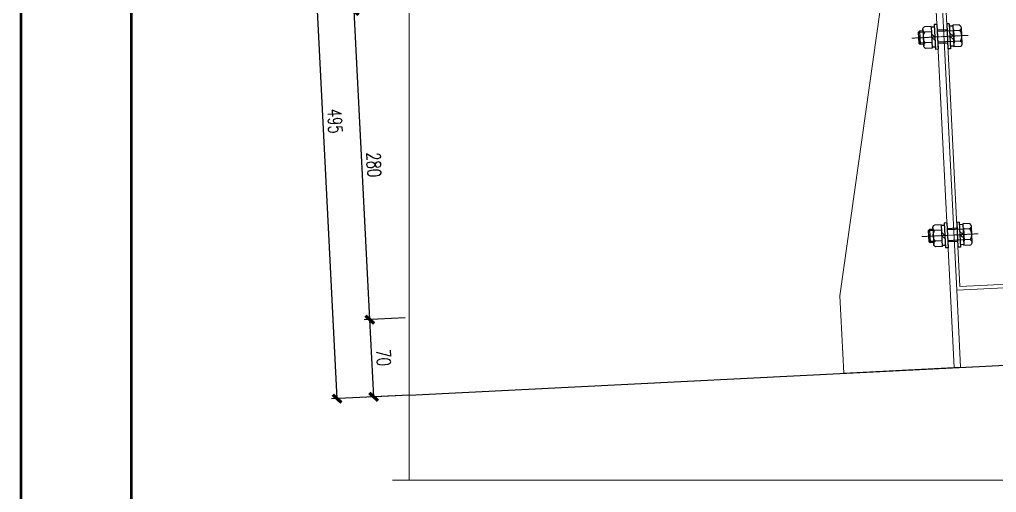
# Model space of a CAD drawing. Extents: x -599358 to 2865263, y -1062760 to 486533.
# Drawn here: x 126064 to 126949, y -728041 to -727612 of the extents above; entities that cross this region are included whole.
import ezdxf
from ezdxf.enums import TextEntityAlignment as Align

# ---------------------------------------------------------------- set-up
doc = ezdxf.new("R2010")
doc.units = 0
for name, pattern in [('CENTER', [2, 1.25, -0.25, 0.25, -0.25]), ('CONTINUOUS0', [0]), ('CONTINUOUS1', [0])]:
    doc.linetypes.add(name, pattern=pattern)
for name, color, linetype in [('0-cxFrame', 155, 'Continuous'), ('003_THICK', 7, 'CONTINUOUS1'), ('004_THIN', 6, 'CONTINUOUS0'), ('DIM', 173, 'Continuous')]:
    doc.layers.add(name, color=color, linetype=linetype)
for name, color, linetype, lineweight in [('0-cxText', 131, 'Continuous', 25), ('C18', 4, 'CENTER', 13), ('S-dim', 81, 'Continuous', 0), ('文字标注引出线', 7, 'Continuous', 15)]:
    doc.layers.add(name, color=color, linetype=linetype, lineweight=lineweight)
doc.styles.add('cx_tuming', font='simhei.ttf')
doc.styles.add('cx_tuqian1', font='宋体.shx')
doc.styles.add('DHTEXT-1', font='romans.shx', dxfattribs={"width": 0.7, "bigfont": 'chinese.shx'})
doc.styles.add('黑体', font='simhei.ttf')
doc.dimstyles.new('ZN5', dxfattribs={"dimscale": 5, "dimtxt": 2.5, "dimasz": 1.5, "dimexe": 1, "dimexo": 2, "dimgap": 0.9, "dimtad": 1, "dimdec": 0, "dimdsep": 46, "dimtxsty": 'DHTEXT-1', "dimblk": 'ARCHTICK', "dimcen": 2.5, "dimclrd": 173, "dimclre": 173, "dimclrt": 7, "dimazin": 2, "dimtfac": 1, "dimtix": 1, "dimtmove": 2, "dimatfit": 3, "dimfxl": 0, "dimarcsym": 0})

# ---------------------------------------------------------------- blocks, each defined once
blk = doc.blocks.new('_ArchTick')
at = {"color": 0, "linetype": 'ByBlock', "const_width": 0.4}
blk.add_lwpolyline([(-0.5, -0.5), (0.5, 0.5)], dxfattribs=at)
blk = doc.blocks.new('*D1848')
at = {"layer": 'Defpoints', "color": 0, "ltscale": 50, "transparency": 16777216}
for p in [(126366.98, -727604.59), (126409.02, -727602.48), (126423.09, -727882.12)]:
    blk.add_point(p, dxfattribs=at)
at = {"layer": 'DIM', "color": 173, "linetype": 'ByBlock', "lineweight": -2, "ltscale": 50, "transparency": 16777216}
for p, q in [((126399.03, -727602.98), (126361.98, -727604.84)), ((126381.05, -727884.24), (126366.98, -727604.59)), ((126413.1, -727882.63), (126376.05, -727884.49))]:
    blk.add_line(p, q, dxfattribs=at)
at = {"layer": 'DIM', "color": 173, "lineweight": -2, "ltscale": 50, "transparency": 16777216, "xscale": 7.499999999999999, "yscale": 7.499999999999999, "zscale": 7.499999999999999}
for p, rotation in [((126366.98, -727604.59), 92.88037755282495), ((126381.05, -727884.24), 272.8803775528249)]:
    blk.add_blockref('_ArchTick', p, dxfattribs=dict(at, rotation=rotation))
at = {"layer": 'DIM', "color": 7, "ltscale": 50, "transparency": 16777216, "insert": (126384.75, -727743.88), "char_height": 12.5, "attachment_point": 5, "rotation": 272.88038, "style": 'DHTEXT-1'}
blk.add_mtext('280', dxfattribs=at)
blk = doc.blocks.new('*D1853')
at = {"layer": 'Defpoints', "color": 0, "ltscale": 50, "transparency": 16777216}
for p in [(126326.19, -727454.18), (126401.37, -727450.4, 0), (126426.61, -727952.03)]:
    blk.add_point(p, dxfattribs=at)
at = {"layer": 'DIM', "color": 173, "linetype": 'ByBlock', "lineweight": -2, "ltscale": 50, "transparency": 16777216}
for p, q in [((126391.38, -727450.9), (126321.2, -727454.43)), ((126351.43, -727955.82), (126326.19, -727454.18)), ((126416.62, -727952.54), (126346.44, -727956.07))]:
    blk.add_line(p, q, dxfattribs=at)
at = {"layer": 'DIM', "color": 173, "lineweight": -2, "ltscale": 50, "transparency": 16777216, "xscale": 7.499999999999999, "yscale": 7.499999999999999, "zscale": 7.499999999999999}
for p, rotation in [((126326.19, -727454.18), 92.88037755282656), ((126351.43, -727955.82), 272.8803775528266)]:
    blk.add_blockref('_ArchTick', p, dxfattribs=dict(at, rotation=rotation))
at = {"layer": 'DIM', "color": 7, "ltscale": 50, "transparency": 16777216, "insert": (126349.55, -727704.46), "char_height": 12.5, "attachment_point": 5, "rotation": 272.88038, "style": 'DHTEXT-1'}
blk.add_mtext('495', dxfattribs=at)
blk = doc.blocks.new('*D1854')
at = {"layer": 'Defpoints', "color": 0, "ltscale": 50, "transparency": 16777216}
for p in [(126423.09, -727882.12), (126381.05, -727884.24), (126426.61, -727952.03)]:
    blk.add_point(p, dxfattribs=at)
at = {"layer": 'DIM', "color": 173, "linetype": 'ByBlock', "lineweight": -2, "ltscale": 50, "transparency": 16777216}
for p, q in [((126413.1, -727882.63), (126376.05, -727884.49)), ((126384.56, -727954.15), (126381.05, -727884.24)), ((126416.62, -727952.54), (126379.57, -727954.4))]:
    blk.add_line(p, q, dxfattribs=at)
at = {"layer": 'DIM', "color": 173, "lineweight": -2, "ltscale": 50, "transparency": 16777216, "xscale": 7.5, "yscale": 7.5, "zscale": 7.5}
for p, rotation in [((126381.05, -727884.24), 92.88037755283686), ((126384.56, -727954.15), 272.8803775528368)]:
    blk.add_blockref('_ArchTick', p, dxfattribs=dict(at, rotation=rotation))
at = {"layer": 'DIM', "color": 7, "ltscale": 50, "transparency": 16777216, "insert": (126393.54, -727918.65), "char_height": 12.5, "attachment_point": 5, "rotation": 272.88038, "style": 'DHTEXT-1'}
blk.add_mtext('70', dxfattribs=at)
blk = doc.blocks.new('*U1756')
at = {"layer": '003_THICK', "color": 2}
for points in [[(-11, 13.1, 0.611769), (-11, 6.5, 0.611769)], [(31.2, 6.5, 0.61177), (31.2, 13.1, 0.61177)], [(-11, 6.5, 0.305859), (-11, -6.5, 0.305859)], [(31.2, -6.5, 0.305858), (31.2, 6.5, 0.305858)], [(-11, -6.5, 0.611769), (-11, -13.1, 0.611769)], [(31.2, -13.1, 0.61177), (31.2, -6.5, 0.61177)]]:
    blk.add_lwpolyline(points, format="xyb", dxfattribs=at)
for points in [[(-11, 13.1), (-3, 13.1)], [(-3, 13.1), (-3, -13.1)], [(-3, 12.1), (1.1, 12.1)], [(1.1, 15), (4.1, 15)], [(1.1, 15), (1.1, -15)], [(4.1, 15), (4.1, -15)], [(16.1, 15), (16.1, -15)], [(16.1, 15), (19.1, 15)], [(19.1, 15), (19.1, -15)], [(19.1, 12.1), (23.2, 12.1)], [(23.2, 13.1), (23.2, -13.1)], [(23.2, 13.1), (31.2, 13.1)], [(-13, 9.8), (-13, -9.8)], [(-11, 6.5), (-3, 6.5)], [(-3.6, 8), (-3.6, -8)], [(-3, 0), (1.1, 4.1)], [(-3, -4.1), (1.1, 0)], [(4.1, 8), (16.1, 8)], [(19.1, 0), (23.2, 4.1)], [(23.2, 6.5), (31.2, 6.5)], [(33.2, 9.8), (33.2, -9.8)], [(33.2, 8), (37.5, 8)], [(37.5, 8), (37.5, -8)], [(37.5, 8), (39, 6.5)], [(39, 6.5), (39, -6.5)], [(-11, -6.5), (-3, -6.5)], [(4.1, -8), (16.1, -8)], [(19.1, -4.1), (23.2, 0)], [(23.2, -6.5), (31.2, -6.5)], [(33.2, -8), (37.5, -8)], [(37.5, -8), (39, -6.5)], [(-11, -13.1), (-3, -13.1)], [(-3, -12.1), (1.1, -12.1)], [(1.1, -15), (4.1, -15)], [(16.1, -15), (19.1, -15)], [(19.1, -12.1), (23.2, -12.1)], [(23.2, -13.1), (31.2, -13.1)]]:
    blk.add_lwpolyline(points, dxfattribs=at)
at = {"layer": '004_THIN', "color": 2}
for points in [[(-3.6, 6.5), (16.1, 6.5)], [(33.2, 6.5), (39, 6.5)], [(-3.6, -6.5), (16.1, -6.5)], [(33.2, -6.5), (39, -6.5)]]:
    blk.add_lwpolyline(points, dxfattribs=at)
at = {"layer": 'C18', "color": 1, "ltscale": 0.6}
blk.add_lwpolyline([(-21, 0), (47, 0)], dxfattribs=at)
blk = doc.blocks.new('*U1755')
at = {"layer": '003_THICK', "color": 2}
for points in [[(-11, 13.1, 0.611769), (-11, 6.5, 0.611769)], [(31.2, 6.5, 0.61177), (31.2, 13.1, 0.61177)], [(-11, 6.5, 0.305859), (-11, -6.5, 0.305859)], [(31.2, -6.5, 0.305858), (31.2, 6.5, 0.305858)], [(-11, -6.5, 0.611769), (-11, -13.1, 0.611769)], [(31.2, -13.1, 0.61177), (31.2, -6.5, 0.61177)]]:
    blk.add_lwpolyline(points, format="xyb", dxfattribs=at)
for points in [[(-11, 13.1), (-3, 13.1)], [(-3, 13.1), (-3, -13.1)], [(-3, 12.1), (1.1, 12.1)], [(1.1, 15), (4.1, 15)], [(1.1, 15), (1.1, -15)], [(4.1, 15), (4.1, -15)], [(16.1, 15), (16.1, -15)], [(16.1, 15), (19.1, 15)], [(19.1, 15), (19.1, -15)], [(19.1, 12.1), (23.2, 12.1)], [(23.2, 13.1), (23.2, -13.1)], [(23.2, 13.1), (31.2, 13.1)], [(-13, 9.8), (-13, -9.8)], [(-11, 6.5), (-3, 6.5)], [(-3.6, 8), (-3.6, -8)], [(-3, 0), (1.1, 4.1)], [(-3, -4.1), (1.1, 0)], [(4.1, 8), (16.1, 8)], [(19.1, 0), (23.2, 4.1)], [(23.2, 6.5), (31.2, 6.5)], [(33.2, 9.8), (33.2, -9.8)], [(33.2, 8), (37.5, 8)], [(37.5, 8), (37.5, -8)], [(37.5, 8), (39, 6.5)], [(39, 6.5), (39, -6.5)], [(-11, -6.5), (-3, -6.5)], [(4.1, -8), (16.1, -8)], [(19.1, -4.1), (23.2, 0)], [(23.2, -6.5), (31.2, -6.5)], [(33.2, -8), (37.5, -8)], [(37.5, -8), (39, -6.5)], [(-11, -13.1), (-3, -13.1)], [(-3, -12.1), (1.1, -12.1)], [(1.1, -15), (4.1, -15)], [(16.1, -15), (19.1, -15)], [(19.1, -12.1), (23.2, -12.1)], [(23.2, -13.1), (31.2, -13.1)]]:
    blk.add_lwpolyline(points, dxfattribs=at)
at = {"layer": '004_THIN', "color": 2}
for points in [[(-3.6, 6.5), (16.1, 6.5)], [(33.2, 6.5), (39, 6.5)], [(-3.6, -6.5), (16.1, -6.5)], [(33.2, -6.5), (39, -6.5)]]:
    blk.add_lwpolyline(points, dxfattribs=at)
at = {"layer": 'C18', "color": 1, "ltscale": 0.6}
blk.add_lwpolyline([(-21, 0), (47, 0)], dxfattribs=at)
blk = doc.blocks.new('TK22.A2 L(Dragon)')
at = {"layer": '0-cxFrame', "color": 7, "const_width": 0.5}
blk.add_lwpolyline([(0, 0), (-594, 0), (-594, 420), (0, 420)], close=True, dxfattribs=at)
at = {"layer": '0-cxFrame', "const_width": 0.5}
blk.add_lwpolyline([(-80, 10), (-574, 10), (-574, 410), (-80, 410)], close=True, dxfattribs=at)
at = {"style": '黑体', "flags": 4}
blk.add_attdef('图幅', text='', height=3.3, dxfattribs=at).set_placement((-40, 3), align=Align.RIGHT)
at = {"layer": '0-cxText', "flags": 4}
for tag, height, style, p in [('建设单位', 3.5, 'cx_tuming', (-45, 240)), ('项目名称', 3.5, 'cx_tuming', (-45, 210)), ('子项名称', 3.5, 'cx_tuming', (-45, 180)), ('工程编号', 3.3, 'cx_tuqian1', (-35, 165)), ('图名1', 3.5, 'cx_tuming', (-45, 87)), ('图名2', 3.5, 'cx_tuming', (-45, 79)), ('图名3', 3.5, 'cx_tuming', (-45, 71)), ('出图日期', 3.3, 'cx_tuqian1', (-39, 60)), ('专业', 3.3, 'cx_tuqian1', (-55, 52)), ('版次', 3.3, 'cx_tuqian1', (-20, 44)), ('图号', 3.3, 'cx_tuqian1', (-55, 44))]:
    blk.add_attdef(tag, text='', height=height, dxfattribs=dict(at, style=style)).set_placement(p, align=Align.MIDDLE)
at = {"layer": 'Defpoints', "color": 6, "flags": 4}
for tag, height, style, p in [('tufu', 3.3, '黑体', (-12, 12)), ('dwfname', 4, 'cx_tuqian1', (-80, 3))]:
    blk.add_attdef(tag, text='', height=height, dxfattribs=dict(at, style=style)).set_placement(p, align=Align.RIGHT)

msp = doc.modelspace()

# ---------------------------------------------------------------- linework, layer by layer
at = {"color": 8, "ltscale": 10}
msp.add_line((126416.62, -727952.54, 0), (126988.69, -727923.75, 0), dxfattribs=at)
at = {"layer": 'S-dim', "ltscale": 10}
for p, q in [((126893.79, -727598.79, 0), (126910.34, -727927.7, 0)), ((126843.85, -727601.3, 0), (126806.95, -727862.81, 0)), ((126806.95, -727862.81, 0), (126810.46, -727932.72, 0)), ((126912.81, -727857.48, 0), (126916.33, -727927.39, 0)), ((126810.46, -727932.72, 0), (126916.33, -727927.39, 0))]:
    msp.add_line(p, q, dxfattribs=at)
at = {"layer": 'S-dim', "color": 6, "ltscale": 10, "elevation": 0}
msp.add_lwpolyline([(126979.65, -727593.79), (126978.64, -727573.82), (126898.74, -727577.84), (126912.81, -727857.48), (126992.71, -727853.46), (126991.71, -727833.49), (126988.71, -727833.64), (126989.56, -727850.62), (126915.66, -727854.34), (126901.89, -727580.68), (126975.8, -727576.96), (126976.65, -727593.94)], close=True, dxfattribs=at)
at = {"layer": '文字标注引出线', "color": 1}
for points in [[(126416.62, -727239.89), (126416.62, -727596.93), (126427.12, -727601.43), (126406.12, -727601.43), (126416.62, -727605.93), (126416.62, -728029.81)], [(128398.4, -728029.81), (127404.45, -728029.81), (127399.95, -728040.31), (127399.95, -728019.31), (127395.45, -728029.81), (126401.51, -728029.81)]]:
    msp.add_lwpolyline(points, dxfattribs=at)

# ---------------------------------------------------------------- block references
at = {"xscale": -0.7500000000000001, "yscale": 0.7500000000000001, "zscale": 0.7500000000000001, "rotation": 2.880377524961135}
for name, p in [('*U1756', (126907.34, -727627.47, 0)), ('*U1755', (126916.39, -727807.24, 0))]:
    msp.add_blockref(name, p, dxfattribs=at)
at = {"layer": '0-cxFrame', "xscale": 5, "yscale": 5, "zscale": 5}
msp.add_blockref('TK22.A2 L(Dragon)', (129034.99, -728501.71), dxfattribs=at)

# ---------------------------------------------------------------- dimensions: what is measured, and where the dimension line sits
at = {"layer": 'DIM', "ltscale": 50}
dim = msp.add_aligned_dim(p1=(126426.61, -727952.03, 0), p2=(126401.37, -727450.4, 0), distance=75.27, text='495', dimstyle='ZN5', dxfattribs=at)
dim.commit()
dim.dimension.update_dxf_attribs({"geometry": '*D1853', "text_midpoint": (126349.55, -727704.46, 0)})
for p1, p2, picture, middle in [((126423.09, -727882.12, 0), (126409.02, -727602.48, 0), '*D1848', (126384.75, -727743.88, 0)), ((126426.61, -727952.03, 0), (126423.09, -727882.12, 0), '*D1854', (126393.54, -727918.65, 0))]:
    dim = msp.add_aligned_dim(p1=p1, p2=p2, distance=42.1, dimstyle='ZN5', dxfattribs=at)
    dim.commit()
    dim.dimension.update_dxf_attribs({"geometry": picture, "text_midpoint": middle})

doc.saveas('drawing.dxf')
